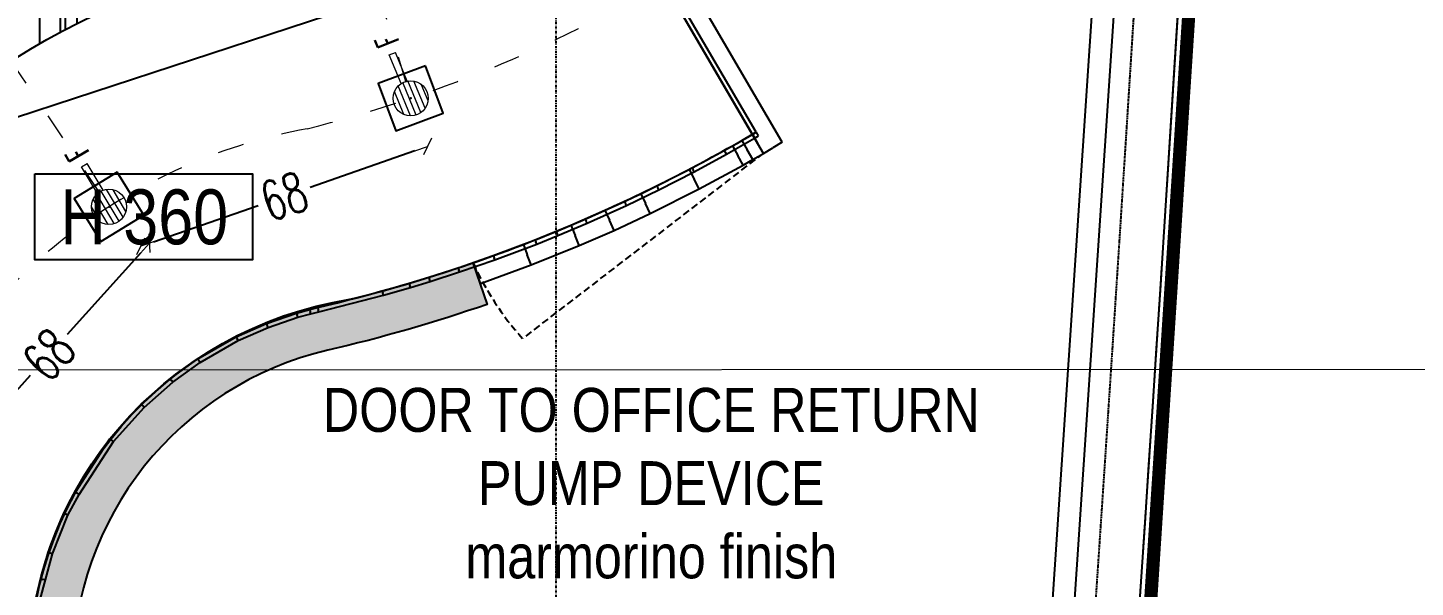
# Model space of a CAD drawing. Header units: millimetres. Extents: x 1734 to 22014, y 983 to 3953.
# Drawn here: x 4093.6 to 4409.4, y 1530.5 to 1657.8 of the extents above; entities that cross this region are included whole.
import ezdxf
from ezdxf.enums import TextEntityAlignment as Align

# ---------------------------------------------------------------- set-up
doc = ezdxf.new("R2010")
doc.units = ezdxf.units.MM
for name, pattern in [('ACAD_ISO03W100', [30, 12, -18]), ('DASHDOT', [25.4, 12.7, -6.35, 0, -6.35]), ('HIDDEN', [0.375, 0.25, -0.125]), ('HIDDEN1', [0.375, 0.25, -0.125]), ('HIDDEN2', [4.7624999999999975, 3.174999999999998, -1.587499999999999])]:
    doc.linetypes.add(name, pattern=pattern)
for name, color, linetype in [('CLNG_projection', 1, 'Continuous'), ('FLOO_areas', 6, 'Continuous'), ('LAY_frames', 3, 'Continuous'), ('LAY_furn freestanding', 1, 'Continuous'), ('LAY_new wall', 6, 'Continuous'), ('LAY_new wall hatch', 8, 'Continuous'), ('LAY_projections', 1, 'HIDDEN'), ('LAY_text', 3, 'Continuous'), ('LD_beam', 240, 'Continuous'), ('MATERIALS_marmorino', 44, 'Continuous'), ('MATERIALS_pattern_blackglass', 251, 'Continuous'), ('SURVEY_ hatch', 8, 'Continuous'), ('SURVEY_axis', 8, 'Continuous'), ('SURVEY_leaseline', 30, 'Continuous'), ('SURVEY_window', 2, 'Continuous')]:
    doc.layers.add(name, color=color, linetype=linetype)
doc.layers.add('LD_light', color=240, linetype='Continuous', lineweight=5)
doc.layers.add('LD_text', color=7, linetype='Continuous', lineweight=9)
doc.styles.add('Detail 1-50', font='Arial Narrow.ttf', dxfattribs={"height": 0.125})
doc.styles.add('SIMPLEX', font='SIMPLEX.SHX', dxfattribs={"width": 0.65})
doc.styles.get("Standard").update_dxf_attribs({"font": 'Arial.ttf'})
doc.dimstyles.new('Illuminazione 1_100', dxfattribs={"dimtxt": 9, "dimasz": 3, "dimexe": 0.05, "dimexo": 0.05, "dimgap": 1.5, "dimtad": 0, "dimdec": 0, "dimlfac": -1, "dimzin": 0, "dimdsep": 46, "dimtxsty": 'SIMPLEX', "dimblk": 'LINEET2S', "dimcen": 0, "dimdle": 0.1000000014901161, "dimse1": 1, "dimse2": 1, "dimclrd": 7, "dimclrt": 256, "dimadec": 0, "dimazin": 0, "dimtfac": 1, "dimtdec": 0, "dimtix": 1, "dimtmove": 2, "dimatfit": 3, "dimldrblk": 'OBLIQUE', "dimfxl": 1, "dimtolj": 1, "dimarcsym": 0})

# ---------------------------------------------------------------- blocks, each defined once
blk = doc.blocks.new('altezza contr')
blk.add_lwpolyline([(-0.4130415485427374, 0.3268832380827007), (0.4130415485427374, 0.3268832380827007), (0.4130415485427374, 0), (-0.4130415485427374, 0)], close=True)
blk.add_attdef('ALTEZZA', text='', height=0.2).set_placement((0, 0.1634416190413504), align=Align.MIDDLE_CENTER)
blk = doc.blocks.new('farettosingolo11.5x11.5')
at = {"layer": 'LD_beam'}
blk.add_lwpolyline([(-5.75, 5.75), (5.75, 5.75), (5.75, -5.75), (-5.75, -5.75)], close=True, dxfattribs=at)
blk.add_point((0, 0), dxfattribs=at)
blk = doc.blocks.new('A$C2ABF7FAD')
at = {"layer": 'LD_light', "ltscale": 0.5}
h = blk.add_hatch(dxfattribs=at)
h.set_pattern_fill('LINE', color=70, scale=10, angle=450.0000000140827, style=0)
h.set_pattern_definition([(90.00000001408272, (4318.243481400244, -3313.514310298712), (-1.25, -3.072372e-10), [])])
h.paths.add_polyline_path([(-9.2636473701e-06, 4.00000228616409, 1), (7.999990736352628, 4.00000228616409, 1)])
at = {"layer": 'LD_light', "color": 70}
for p, q in [((3.249990748467098, 7.929060644635682), (3.24999073809522, 14.9844295558014)), ((3.24999073809522, 14.9844295558014), (4.749990734606398, 14.98442957318912)), ((4.749990744981914, 7.929060662023402), (4.749990734606398, 14.98442957318912))]:
    blk.add_line(p, q, dxfattribs=at)
blk.add_circle((3.999990736352629, 4.00000228616409), 3.999999999999999, dxfattribs=at)
at = {"layer": 'LD_light', "color": 70, "insert": (3.999990736352629, 18.20237662298677), "char_height": 5.075721127553122, "width": 7.492213639557688, "attachment_point": 5, "rotation": 90.00000001434313, "style": 'SIMPLEX'}
blk.add_mtext('F', dxfattribs=at)
blk = doc.blocks.new('LINEET2S')
blk.add_line((-1, 0), (0, 0))
at = {"color": 5}
blk.add_line((0.5, 0.5), (-0.5, -0.5), dxfattribs=at)
blk = doc.blocks.new('*D414')
at = {"layer": 'DEFPOINTS', "color": 0, "transparency": 16777216}
for p in [(4180.740119249513, 1641.791637849818), (4115.505485678722, 1619.119305520454), (4119.327869531896, 1608.121239401522)]:
    blk.add_point(p, dxfattribs=at)
at = {"layer": 'LD_light', "color": 7, "lineweight": -2, "transparency": 16777216}
for p, q in [((4181.728770520922, 1629.808706432968), (4157.835301897959, 1621.50451843545)), ((4122.161602113661, 1609.106104699441), (4146.055070736622, 1617.410292696959))]:
    blk.add_line(p, q, dxfattribs=at)
at = {"layer": 'LD_light', "color": 7, "lineweight": -2, "transparency": 16777216, "xscale": 3, "yscale": 3, "zscale": 3}
for p, rotation in [((4184.562503102687, 1630.793571730887), 19.16492320269338), ((4119.327869531896, 1608.121239401522), 199.1649232026934)]:
    blk.add_blockref('LINEET2S', p, dxfattribs=dict(at, rotation=rotation))
at = {"layer": 'LD_light', "transparency": 16777216, "insert": (4151.945186317291, 1619.457405566204), "char_height": 9, "attachment_point": 5, "rotation": 19.164923202693366, "style": 'SIMPLEX'}
blk.add_mtext('\\A1;68', dxfattribs=at)
blk = doc.blocks.new('_Oblique')
at = {"color": 0, "linetype": 'ByBlock', "lineweight": -2}
blk.add_line((-0.5, -0.5), (0.5, 0.5), dxfattribs=at)
blk = doc.blocks.new('*D415')
at = {"layer": 'DEFPOINTS', "color": 0, "transparency": 16777216}
for p in [(4112.064550831608, 1617.089356663429), (4066.301459159549, 1566.362917179129), (4075.515206637935, 1558.050692335769)]:
    blk.add_point(p, dxfattribs=at)
at = {"layer": 'LD_light', "color": 7, "lineweight": -2, "transparency": 16777216}
for p, q in [((4119.268753931153, 1606.549637400444), (4102.573734004272, 1588.043918335856)), ((4077.524751016777, 1560.278186755395), (4094.219770943657, 1578.783905819982))]:
    blk.add_line(p, q, dxfattribs=at)
at = {"layer": 'LD_light', "color": 7, "lineweight": -2, "transparency": 16777216, "xscale": 3, "yscale": 3, "zscale": 3}
for p, rotation in [((4121.278298309994, 1608.77713182007), 47.94465580089233), ((4075.515206637935, 1558.050692335769), 227.9446558008923)]:
    blk.add_blockref('LINEET2S', p, dxfattribs=dict(at, rotation=rotation))
at = {"layer": 'LD_light', "transparency": 16777216, "insert": (4098.396752473965, 1583.413912077919), "char_height": 9, "attachment_point": 5, "rotation": 47.94465580089235, "style": 'SIMPLEX'}
blk.add_mtext('\\A1;68', dxfattribs=at)

msp = doc.modelspace()

# ---------------------------------------------------------------- hatches: boundary and pattern name
at = {"layer": 'LAY_new wall hatch'}
h = msp.add_hatch(color=144, dxfattribs=at)
h.dxf.hatch_style = 1
edge = h.paths.add_edge_path()
edge.add_line((4198.189580974195, 1594.88131300997), (4194.931341962238, 1604.335617772396))
edge.add_arc((4079.263857038106, 1939.96343683856), 354.9999999996914, -76.92182251598553, -70.98450174149309, ccw=False)
edge.add_arc((4178.827201423279, 1511.376058985903), 85.0000000000552, 103.0781774840152, 180.0000000000157)
edge.add_line((4093.827201423224, 1511.376058985879), (4103.827201423221, 1511.37605898588))
edge.add_arc((4178.827201423392, 1511.37605898581), 75.00000000017415, 103.07817748403909, 179.9999999999456, ccw=False)
edge.add_arc((4079.263857037899, 1939.963436839054), 365.0000000002182, -76.92182251596198, -70.98450174148653)
at = {"layer": 'MATERIALS_pattern_blackglass'}
h = msp.add_hatch(dxfattribs=at)
h.set_pattern_fill('AR-RROOF', color=144, scale=0.5, angle=-15.02541393546893, style=0)
h.set_pattern_definition([(90, (2030.919326100524, 1353.377865495483), (-12.7, 27.94000000000001), [190.4999999999999, -25.39999999999999, 63.49999999999999, -12.7]), (90, (2024.569326100522, 1370.268865495484), (-16.891, -12.7), [38.09999999999999, -4.190999999999998, 76.19999999999997, -9.524999999999997]), (90, (2020.124326100522, 1359.727865495483), (-8.508999999999991, 66.04), [101.6, -17.77999999999999, 50.79999999999998, -12.7])])
edge = h.paths.add_edge_path()
edge.add_arc((4178.827201423297, 1511.376058985874), 215.0000000000808, 104.4107576082944, 136.9154653112594)
edge.add_line((4021.802665290401, 1658.237541520553), (4029.106132087283, 1651.406774891037))
edge.add_line((4029.10613208728, 1651.406774891037), (4036.409598884133, 1644.576008261506))
edge.add_arc((4178.827201423363, 1511.376058985852), 195.0000000001484, 136.9154653112742, 151.2769768741837)
edge.add_arc((4178.827201423333, 1511.376058985883), 195.0000000001091, 151.2769768741878, 179.9999999999839)
edge.add_line((3983.827201423224, 1511.376058985938), (3983.827201423221, 1501.376058985838))
edge.add_line((3983.827201423224, 1501.376058985836), (4008.515736794059, 1501.376058985836))
edge.add_line((4008.515736794059, 1501.376058985838), (4013.827201423228, 1501.376058985838))
edge.add_line((4013.827201423224, 1501.376058985838), (4013.827201423221, 1511.376058985878))
edge.add_arc((4178.827201423217, 1511.376058985902), 164.9999999999959, 151.2769768741753, 180.0000000000086, ccw=False)
edge.add_arc((4178.948314914531, 1511.21636812117), 165.1829747116323, 104.8398809827078, 151.2485906258784, ccw=False)
edge.add_line((4136.641873151591, 1670.88972256687), (4125.319777371729, 1719.611395976021))
h.paths.add_polyline_path([(4097.800179953731, 1605.136637214406), (4142.390050349364, 1605.136637214796), (4142.390050349197, 1624.28312425436), (4097.800179953563, 1624.283124253971)], flags=9)
h.paths.add_polyline_path([(3947.35097595875, 1462.147632342645), (4001.989447991491, 1462.14763234343), (4001.989447990949, 1499.810206240656), (3947.350975958208, 1499.81020623987)], flags=9)
h.paths.add_polyline_path([(4121.341765114979, 1637.838639068723), (4192.528668252773, 1637.838639069747), (4192.528668252471, 1658.657192957879), (4121.341765114681, 1658.657192956854)], flags=9)
h.paths.add_polyline_path([(4085.279749484445, 1443.598453833914), (4185.907307465346, 1443.598453835362), (4185.907307463844, 1548.268758519309), (4085.279749482943, 1548.268758517865)], flags=9)
at = {"layer": 'SURVEY_ hatch'}
h = msp.add_hatch(dxfattribs=at)
h.set_pattern_fill('ANSI32', color=144, scale=0.2, angle=-105.0254139354689, style=0)
h.set_pattern_definition([(45, (2030.919326100524, 1353.377865495483), (-1.347038418160373, 1.347038418160373), []), (45, (2031.817352100523, 1353.377865495482), (-1.347038418160373, 1.347038418160373), [])])
h.paths.add_polyline_path([(4335.547645819162, 1362.177916339114), (4335.309572890739, 1352.180750676745), (4315.315241566037, 1352.656896533694), (4315.553314494446, 1362.65406219603)])
h.paths.add_polyline_path([(4344.895299077099, 1497.481716880216), (4344.65722614868, 1487.484551217847), (4324.662894823978, 1487.960697074795), (4324.900967752386, 1497.957862737132)])
h.paths.add_polyline_path([(4356.647711957652, 1680.351904856187), (4356.409639029163, 1670.354739193836), (4336.415307704454, 1670.830885050773), (4336.653380632935, 1680.828050713091)])
h.paths.add_polyline_path([(4376.265481765702, 2031.181480657851), (4376.027408837217, 2021.184314995512), (4356.033077512497, 2021.660460852417), (4356.271150440985, 2031.657626514768)], flags=17)
h.paths.add_polyline_path([(4385.521913512937, 2230.808727273075), (4385.283840584449, 2220.811561610723), (4365.289509259743, 2221.287707467673), (4365.527582188224, 2231.28487312999)], flags=17)
h.paths.add_polyline_path([(4392.789902535544, 2413.694647454172), (4392.551829607051, 2403.697481791821), (4372.557498282349, 2404.17362764877), (4372.795571210827, 2414.170793311077)], flags=17)
h.paths.add_polyline_path([(4398.88165134082, 2597.101176166432), (4398.578893306494, 2587.105760338542), (4378.588061650709, 2587.71127640716), (4378.890819685046, 2597.706692235082)], flags=17)
h.paths.add_polyline_path([(4399.391399607557, 2834.951875444399), (4404.415658663751, 2826.305672755587), (4387.12325328614, 2816.257154643199), (4382.098994229946, 2824.90335733201)])
edge = h.paths.add_edge_path()
edge.add_line((4365.65610152778, 1831.578957347367), (4365.418028599306, 1821.581791684976))
edge.add_line((4365.418028599302, 1821.581791684977), (4345.395750230502, 1822.058603074027))
edge.add_line((4345.395750230498, 1822.058603074027), (4345.633823158987, 1832.055768736366))
edge.add_line((4345.633823158987, 1832.055768736365), (4365.628154483704, 1831.579622879461))
edge.add_line((4403.867930776938, 2780.134192393349), (4403.628537309036, 2770.137058265635))
edge.add_line((4403.628537309036, 2770.137058265635), (4383.634269053553, 2770.615845201526))
edge.add_line((4383.634269053557, 2770.615845201527), (4383.873662521459, 2780.61297932924))
edge.add_line((4383.873662521455, 2780.61297932924), (4403.867956601574, 2780.135273279197))

# ---------------------------------------------------------------- linework, layer by layer
at = {"color": 3}
msp.add_line((4197.120762329927, 1672.197354067437), (4084.71807604871, 1635.345125842097), dxfattribs=at)
at = {"layer": 'CLNG_projection', "color": 144}
msp.add_arc((4178.827201423399, 1511.376058986012), 240.0000000001074, 103.0781774840254, 151.2769768741824, dxfattribs=at)
at = {"layer": 'FLOO_areas', "color": 144}
msp.add_lwpolyline([(4180.265900463924, 1767.340763867473), (4258.542484119847, 1633.558192315122)], dxfattribs=at)
msp.add_lwpolyline([(3693.831181513673, 1511.376058985768), (3693.831181729627, 1386.376058985764), (3938.827201423235, 1386.37605898581), (3938.827201423304, 1511.376058986008), (3973.827201423268, 1511.37605898582, -0.1259881576697136), (3999.05181079797, 1609.89412294129), (4007.821342047846, 1605.088363723806, 0.1259881576685836), (3983.827201423221, 1511.376058985956), (3983.827201423217, 1501.376058985849), (3948.827201423301, 1501.376058985836), (3948.827201423312, 1396.376058985818), (4093.827201423235, 1396.376058985828), (4093.827201423217, 1511.376058985641, -0.3663290653108285), (4166.927115914503, 1596.040662178778, 0.04298372295134457), (4221.086652192884, 1614.579474358176, 0.02804283503797148), (4258.542375317491, 1633.558130162181)], format="xyb", dxfattribs=at)
at = {"layer": 'LAY_frames', "color": 144, "linetype": 'HIDDEN2', "ltscale": 0.5}
msp.add_lwpolyline([(4261.047831865635, 1629.27630048285), (4206.185867729182, 1587.095468326405)], dxfattribs=at)
msp.add_arc((4258.542484117759, 1633.558192313908), 70, 204.673959206579, 221.5867452361621, dxfattribs=at)
at = {"layer": 'LAY_furn freestanding', "color": 144}
msp.add_lwpolyline([(4013.827201423224, 1511.376058985877, -0.1259881576697435), (4034.12993579821, 1590.671086072375, -0.2053101248772871), (4136.641873151591, 1670.88972256687), (4125.319777371729, 1719.611395976021)], format="xyb", dxfattribs=at)
at = {"layer": 'LAY_new wall', "color": 6}
for p, q in [((4261.033259425218, 1629.251643117315), (4218.141666748656, 1702.607261503204)), ((4265.34956983182, 1631.7754229163172), (4222.457977155258, 1705.131041302206)), ((4336.415307704454, 1670.830885050773), (4324.900967752386, 1497.957862737132)), ((4341.404253650513, 1670.4985924879625), (4329.8899136984455, 1497.6255701743214)), ((4256.111476040642, 1632.181005675777), (4258.529843610668, 1633.579796217594)), ((4258.529843610668, 1633.579796217594), (4259.7815515179445, 1631.415719667455)), ((4244.144001868895, 1625.575876905997), (4253.980176395002, 1630.933975864115)), ((4253.980176395002, 1630.933975864115), (4256.111476040642, 1632.181005675777)), ((4253.980176395002, 1630.933975864115), (4255.209682519708, 1628.7568726914492)), ((4256.111476040642, 1632.181005675777), (4257.368600641572, 1630.020062156342)), ((4258.625725242502, 1627.859118636907), (4257.368600641572, 1630.020062156342)), ((4261.03325942522, 1629.251643117316), (4259.7815515179445, 1631.415719667455)), ((4261.033259425218, 1629.251643117315), (4263.191414628519, 1630.5135330168162)), ((4265.34956983182, 1631.7754229163172), (4263.191414628519, 1630.5135330168162)), ((4256.439188644413, 1626.5797695187832), (4255.209682519708, 1628.7568726914492)), ((4256.439188644413, 1626.5797695187832), (4258.625725242502, 1627.859118636907)), ((4258.625725242502, 1627.859118636907), (4261.03325942522, 1629.251643117316)), ((4233.128431353653, 1620.066476779767), (4244.144001868895, 1625.575876905997)), ((4244.144001868895, 1625.575876905997), (4245.301460455956, 1623.3595269880273)), ((4246.458919043017, 1621.1431770700576), (4256.439188644413, 1626.5797695187832)), ((4235.299580524313, 1615.561871865891), (4246.458919043017, 1621.1431770700576)), ((4246.458919043017, 1621.1431770700576), (4245.301460455956, 1623.3595269880273)), ((4224.980374963045, 1616.285154738933), (4233.128431353653, 1620.066476779767)), ((4233.128431353653, 1620.066476779767), (4234.214005938982, 1617.8141743228289)), ((4235.299580524313, 1615.561871865891), (4234.214005938982, 1617.8141743228289)), ((4217.19292942273, 1612.87379397742), (4224.980374963045, 1616.285154738933)), ((4224.980374963045, 1616.285154738933), (4226.008249808305, 1614.0060751846827)), ((4227.036124653565, 1611.7269956304324), (4235.299580524313, 1615.561871865891)), ((4206.395213089017, 1608.508133202566), (4217.19292942273, 1612.87379397742)), ((4217.19292942273, 1612.87379397742), (4218.163233643594, 1610.5694950918673)), ((4219.133537864457, 1608.2651962063144), (4227.036124653565, 1611.7269956304324)), ((4227.036124653565, 1611.7269956304324), (4226.008249808305, 1614.0060751846827)), ((4194.933623889414, 1604.336404202122), (4206.395213089017, 1608.508133202566)), ((4206.395213089017, 1608.508133202566), (4207.291564037887, 1606.1739340224751)), ((4208.187914986756, 1603.8397348423844), (4219.133537864457, 1608.2651962063144)), ((4219.133537864457, 1608.2651962063144), (4218.163233643594, 1610.5694950918673)), ((4208.187914986756, 1603.8397348423844), (4207.291564037887, 1606.1739340224751)), ((4194.933623889414, 1604.336404202122), (4195.788683603834, 1601.9871760555225)), ((4196.6437433182555, 1599.6379479089233), (4195.788683603834, 1601.9871760555225)), ((4196.6437433182555, 1599.6379479089233), (4208.187914986756, 1603.8397348423844))]:
    msp.add_line(p, q, dxfattribs=at)
at = {"layer": 'LAY_new wall', "color": 144}
msp.add_lwpolyline([(4194.923390611195, 1604.358689896867), (4198.189580974195, 1594.881313009973, -0.02591224627523112), (4161.856176812209, 1584.430725665442, 0.3488329660281076), (4103.827201423217, 1511.376058985879), (4093.827201423221, 1511.376058985877, -0.3488329660285668), (4159.593373530661, 1594.171347889359, 0.02591224627530839), (4194.931341962238, 1604.335617772402)], format="xyb", dxfattribs=at)
at = {"layer": 'LAY_projections', "color": 144, "linetype": 'HIDDEN1', "ltscale": 0.3}
msp.add_arc((4178.827201423377, 1511.376058985856), 240.0000000001074, 103.0781774840254, 151.2769768741824, dxfattribs=at)
at = {"layer": 'LD_beam'}
for points in [[(3843.983009606658, 1554.488379852322, -0.3272403457999296), (4101.164229454505, 1845.468897969899, 0.03778611931604896), (4115.1361556591, 1849.841327098382, 0.320960095234628), (4176.142233411385, 1944.846971686029, 0.2216126967548993), (4137.827638560819, 2017.288957989496, 0.2206747524975224), (4058.011177798973, 2034.612966699872, 0.2206747524975224)], [(3830.0413227641, 1555.764846845257, -0.3271614647022172), (4098.089308886581, 1859.127375203241, 0.03751941611226792), (4109.958542307548, 1862.848721917555, 0.3209600952346295), (4162.159956969088, 1944.142737711265, 0.2216126967548968), (4129.375990672448, 2006.127880623445, 0.2206747524975242), (4061.075336989103, 2020.952405640473, 0.2206747524975242)]]:
    msp.add_lwpolyline(points, format="xyb", dxfattribs=at)
at = {"layer": 'LD_text', "color": 9, "linetype": 'ACAD_ISO03W100', "ltscale": 0.5}
for p, q in [((4160.350087987277, 1708.564388086881), (4180.741903406999, 1641.785795136745)), ((4072.977736127842, 1675.089268194013), (4112.069790952222, 1617.081580984225))]:
    msp.add_line(p, q, dxfattribs=at)
at = {"layer": 'LD_text'}
msp.add_line((4650.468073980526, 1580.144816126052), (3977.195431013201, 1579.868513426336), dxfattribs=at)
at = {"layer": 'LD_text', "color": 9, "linetype": 'ACAD_ISO03W100', "ltscale": 0.5}
msp.add_lwpolyline([(4037.116636195329, 1645.331960536495, -0.1472455017927336), (4134.863328699972, 1701.502097385342, 0.07856516976854087), (4203.149159304452, 1728.447474411138)], format="xyb", dxfattribs=at)
for centre, radius, start, end in [((4082.017143485728, 1933.812730757971), 308.2572702255858, 284.1128311415661, 300.4551657139375), ((4180.288010745493, 1510.036132108773), 126.9442136143721, 100.4880984710224, 151.0791615997896)]:
    msp.add_arc(centre, radius, start, end, dxfattribs=at)
at = {"layer": 'MATERIALS_marmorino', "color": 1}
for p, q in [((4258.542484119047, 1633.558192314656), (4218.141666748576, 1702.607261503163)), ((4259.405597483903, 1634.0632025317868), (4219.004780113432, 1703.1122717202938)), ((4252.140164979373, 1629.900891289481), (4258.542484119382, 1633.558192314855)), ((4258.542484119382, 1633.558192314855), (4259.405597483907, 1634.063202531788)), ((4258.542484119047, 1633.558192314656), (4258.974040801475, 1633.8106974232214)), ((4258.542484119382, 1633.558192314855), (4258.7927483248895, 1633.1253244733305)), ((4259.043012530397, 1632.692456631806), (4258.7927483248895, 1633.1253244733305)), ((4259.405597483903, 1634.0632025317868), (4258.974040801475, 1633.8106974232214)), ((4259.043012530397, 1632.692456631806), (4259.910607701033, 1633.200089166929)), ((4259.405597483907, 1634.063202531788), (4259.65810259247, 1633.6316458493584)), ((4259.910607701033, 1633.200089166929), (4259.65810259247, 1633.6316458493584)), ((4252.626591463313, 1629.0270999329757), (4259.043012530397, 1632.692456631806)), ((4244.831725437078, 1625.93751282336), (4252.140164979373, 1629.900891289481)), ((4245.297710777337, 1625.0526362019061), (4252.626591463313, 1629.0270999329757)), ((4252.140164979373, 1629.900891289481), (4252.383378221343, 1629.4639956112283)), ((4252.626591463313, 1629.0270999329757), (4252.383378221343, 1629.4639956112283)), ((4236.803172111468, 1621.833959729012), (4244.831725437078, 1625.93751282336)), ((4237.247520678024, 1620.938024122697), (4245.297710777337, 1625.0526362019061)), ((4244.831725437078, 1625.93751282336), (4245.064718107207, 1625.495074512633)), ((4245.297710777337, 1625.0526362019061), (4245.064718107207, 1625.495074512633)), ((4229.453690595834, 1618.298993830507), (4236.803172111468, 1621.833959729012)), ((4229.875737258964, 1617.3923314174217), (4237.247520678024, 1620.938024122697)), ((4236.803172111468, 1621.833959729012), (4237.025346394746, 1621.3859919258543)), ((4237.247520678024, 1620.938024122697), (4237.025346394746, 1621.3859919258543)), ((4220.507059330252, 1614.271315647344), (4229.453690595834, 1618.298993830507)), ((4220.906647036243, 1613.3545424507695), (4229.875737258964, 1617.3923314174217)), ((4229.453690595834, 1618.298993830507), (4229.664713927399, 1617.8456626239645)), ((4229.875737258964, 1617.3923314174217), (4229.664713927399, 1617.8456626239645)), ((4213.878799515194, 1611.476272307482), (4220.507059330252, 1614.271315647344)), ((4220.507059330252, 1614.271315647344), (4220.706853183247, 1613.8129290490567)), ((4209.070097994394, 1609.546518675194), (4213.878799515194, 1611.476272307482)), ((4213.878799515194, 1611.476272307482), (4214.06906063022, 1611.0138658885305)), ((4214.259321745246, 1610.551459469579), (4214.06906063022, 1611.0138658885305)), ((4214.259321745246, 1610.551459469579), (4220.906647036243, 1613.3545424507695)), ((4220.906647036243, 1613.3545424507695), (4220.706853183247, 1613.8129290490567)), ((4199.549163091389, 1605.962770450839), (4209.070097994394, 1609.546518675194)), ((4199.889175682778, 1605.0222582571516), (4209.432496316488, 1608.614432631195)), ((4209.070097994394, 1609.546518675194), (4209.251297155441, 1609.0804756531945)), ((4209.432496316488, 1608.614432631195), (4209.251297155441, 1609.0804756531945)), ((4209.432496316488, 1608.614432631195), (4214.259321745246, 1610.551459469579)), ((4191.579882932307, 1603.199260704714), (4199.549163091389, 1605.962770450839)), ((4191.897217561052, 1602.2508844669053), (4199.889175682778, 1605.0222582571516)), ((4199.549163091389, 1605.962770450839), (4199.719169387084, 1605.4925143539954)), ((4199.889175682778, 1605.0222582571516), (4199.719169387084, 1605.4925143539954)), ((4184.881039670774, 1601.038650591654), (4191.579882932307, 1603.199260704714)), ((4185.180144103306, 1600.0843944810429), (4191.897217561052, 1602.2508844669053)), ((4191.579882932307, 1603.199260704714), (4191.738550246679, 1602.7250725858098)), ((4191.897217561052, 1602.2508844669053), (4191.738550246679, 1602.7250725858098)), ((4174.260858298272, 1597.909976468178), (4180.397587190688, 1599.673900377034)), ((4174.522541676961, 1596.9447036682277), (4180.681332666195, 1598.7149690434803)), ((4180.397587190688, 1599.673900377034), (4184.881039670774, 1601.038650591654)), ((4180.397587190688, 1599.673900377034), (4180.539459928441, 1599.1944347102572)), ((4180.681332666195, 1598.7149690434803), (4180.539459928441, 1599.1944347102572)), ((4180.681332666195, 1598.7149690434803), (4185.180144103306, 1600.0843944810429)), ((4184.881039670774, 1601.038650591654), (4185.03059188704, 1600.5615225363485)), ((4185.180144103306, 1600.0843944810429), (4185.03059188704, 1600.5615225363485)), ((4159.593373530737, 1594.17134788938), (4174.260858298272, 1597.909976468178)), ((4159.835395377209, 1593.201063516729), (4174.522541676961, 1596.9447036682277)), ((4174.260858298272, 1597.909976468178), (4174.391699987616, 1597.4273400682027)), ((4174.522541676961, 1596.9447036682277), (4174.391699987616, 1597.4273400682027)), ((4147.913555550767, 1590.555263950836), (4154.756367773396, 1592.896577675434)), ((4154.756367773396, 1592.896577675434), (4157.767363597952, 1593.725820556784)), ((4154.756367773396, 1592.896577675434), (4154.903817210283, 1592.4185705417729)), ((4155.05126664717, 1591.9405634081118), (4154.903817210283, 1592.4185705417729)), ((4155.05126664717, 1591.9405634081118), (4158.018695710481, 1592.7578077917117)), ((4157.767363597952, 1593.725820556784), (4159.593373530737, 1594.17134788938)), ((4157.767363597952, 1593.725820556784), (4157.893029654217, 1593.2418141742478)), ((4158.018695710481, 1592.7578077917117), (4157.893029654217, 1593.2418141742478)), ((4158.018695710481, 1592.7578077917117), (4159.835395377209, 1593.201063516729)), ((4159.593373530737, 1594.17134788938), (4159.714384453973, 1593.6862057030544)), ((4159.835395377209, 1593.201063516729), (4159.714384453973, 1593.6862057030544)), ((4141.042462705067, 1587.51615039645), (4147.913555550767, 1590.555263950836)), ((4141.4944730140205, 1586.6226264098016), (4148.278358993821, 1589.623167996941)), ((4147.913555550767, 1590.555263950836), (4148.095957272294, 1590.0892159738885)), ((4148.278358993821, 1589.623167996941), (4148.095957272294, 1590.0892159738885)), ((4148.278358993821, 1589.623167996941), (4155.05126664717, 1591.9405634081118)), ((4132.257589903296, 1582.483521905684), (4141.042462705067, 1587.51615039645)), ((4132.8002647179665, 1581.6419372908247), (4141.4944730140205, 1586.6226264098016)), ((4141.042462705067, 1587.51615039645), (4141.268467859543, 1587.0693884031257)), ((4141.4944730140205, 1586.6226264098016), (4141.268467859543, 1587.0693884031257)), ((4126.002182718985, 1577.968231190302), (4132.257589903296, 1582.483521905684)), ((4126.626874246869, 1577.1858480459098), (4132.8002647179665, 1581.6419372908247)), ((4132.257589903296, 1582.483521905684), (4132.528927310632, 1582.0627295982545)), ((4132.8002647179665, 1581.6419372908247), (4132.528927310632, 1582.0627295982545)), ((4119.405367718802, 1572.154720366418), (4126.002182718985, 1577.968231190302)), ((4120.109509487554, 1571.4423535610063), (4126.626874246869, 1577.1858480459098)), ((4126.002182718985, 1577.968231190302), (4126.314528482927, 1577.577039618106)), ((4126.626874246869, 1577.1858480459098), (4126.314528482927, 1577.577039618106)), ((4112.269424376245, 1564.244407877914), (4119.405367718802, 1572.154720366418)), ((4113.065629811284, 1563.6340951856323), (4120.109509487554, 1571.4423535610063)), ((4119.405367718802, 1572.154720366418), (4119.757438603177, 1571.7985369637122)), ((4120.109509487554, 1571.4423535610063), (4119.757438603177, 1571.7985369637122)), ((4104.441966839953, 1552.13964332622), (4112.269424376245, 1564.244407877914)), ((4105.301443301329, 1551.6271760547777), (4113.065629811284, 1563.6340951856323)), ((4112.269424376245, 1564.244407877914), (4112.667527093765, 1563.9392515317732)), ((4113.065629811284, 1563.6340951856323), (4112.667527093765, 1563.9392515317732)), ((4101.802424962185, 1547.323017287382), (4104.441966839953, 1552.13964332622)), ((4102.7085177187955, 1546.895615255236), (4105.301443301329, 1551.6271760547777)), ((4104.441966839953, 1552.13964332622), (4104.871705070641, 1551.8834096904989)), ((4105.301443301329, 1551.6271760547777), (4104.871705070641, 1551.8834096904989)), ((4098.242507666251, 1538.415051794353), (4101.802424962185, 1547.323017287382)), ((4099.19224766806, 1538.0968680731326), (4102.7085177187955, 1546.895615255236)), ((4101.802424962185, 1547.323017287382), (4102.25547134049, 1547.1093162713091)), ((4102.7085177187955, 1546.895615255236), (4102.25547134049, 1547.1093162713091)), ((4096.608855373583, 1532.427281262117), (4098.242507666251, 1538.415051794353)), ((4098.242507666251, 1538.415051794353), (4098.717377667155, 1538.2559599337428)), ((4097.57565904746, 1532.171640441391), (4099.19224766806, 1538.0968680731326)), ((4099.19224766806, 1538.0968680731326), (4098.717377667155, 1538.2559599337428)), ((4095.44572313079, 1527.88451372184), (4096.608855373583, 1532.427281262117)), ((4096.427233665509, 1527.6863125004943), (4097.57565904746, 1532.171640441391)), ((4096.608855373583, 1532.427281262117), (4097.092257210521, 1532.299460851754)), ((4097.57565904746, 1532.171640441391), (4097.092257210521, 1532.299460851754))]:
    msp.add_line(p, q, dxfattribs=at)
at = {"layer": 'SURVEY_axis', "color": 144, "linetype": 'DASHDOT', "ltscale": 0.04}
msp.add_line((4213.622064751688, 1032.667156971501), (4214.844616444709, 3788.912763240565), dxfattribs=at)
at = {"layer": 'SURVEY_leaseline', "color": 144, "linetype": 'DASHDOT', "ltscale": 0.02, "const_width": 3}
msp.add_lwpolyline([(4387.988797235372, 2229.98353761235), (4379.268526221531, 2041.250672320576), (4379.246388575659, 2032.079902830495), (4368.802583267257, 1843.43549427525), (4368.101002902717, 1831.030401873711), (4359.815046397507, 1691.069151613654), (4359.224787372543, 1681.517887333763), (4347.992885834803, 1508.640421582777), (4347.725546908277, 1497.414317237968), (4337.689448780347, 1362.532933495659)], dxfattribs=at)
at = {"layer": 'SURVEY_window', "color": 144}
msp.add_lwpolyline([(2330.052457056172, 3616.56283426337, -0.06793179091565742), (4407.604071670692, 2833.942840076243, -0.01470641588341894), (4320.09843912322, 1134.203648562926), (4317.592297058498, 1134.300558881415, 0.01469753776655548), (4405.071013918325, 2832.471571886984, 0.06814370098383657), (2329.518819259338, 3614.120348648604, 1.157019953537566)], format="xyb", dxfattribs=at)
at = {"layer": 'SURVEY_window', "color": 144, "linetype": 'HIDDEN1', "ltscale": 0.3}
for radius, end in [(28929.78463253419, 358.7351970586335), (28919.78463253419, 358.7230917829311)]:
    msp.add_arc((-24517.6650969714, 3471.043998982454), radius, 355.3670049100343, end, dxfattribs=at)

# ---------------------------------------------------------------- block references
at = {"layer": 'LAY_text', "color": 144}
ref = msp.add_blockref('altezza contr', (4119.951527151017, 1604.984386319471), dxfattribs=dict(at, xscale=60.00000000000433, yscale=60.00000000000433, zscale=60.00000000000433))
ref.add_attrib('ALTEZZA', 'H 360', dxfattribs={"layer": '0', "height": 12.5, "style": 'Detail 1-50'}).set_placement((4120.09511515146, 1614.790883462892), align=Align.MIDDLE_CENTER)
at = {"layer": 'LD_beam', "xscale": -1}
for p, rotation in [((4180.743606129152, 1641.782635646342), 20.59553441346339), ((4112.070137738803, 1617.081826290323), 31.67072745051115)]:
    msp.add_blockref('farettosingolo11.5x11.5', p, dxfattribs=dict(at, rotation=rotation))
at = {"layer": 'LD_light'}
for p, rotation in [((4178.559484117199, 1636.56444101437), 22.28773353002882), ((4110.66522603458, 1611.59788566458), 30.67241093257409)]:
    msp.add_blockref('A$C2ABF7FAD', p, dxfattribs=dict(at, rotation=rotation))

# ---------------------------------------------------------------- texts
at = {"layer": 'LAY_text', "color": 144, "insert": (4235.522184457368, 1575.86645950992), "char_height": 10, "width": 191.3940765172572, "attachment_point": 2, "style": 'Detail 1-50'}
msp.add_mtext('DOOR TO OFFICE RETURN  \\PPUMP DEVICE\\Pmarmorino finish\\P(stainless steel "C" metal profiles\\Pbetween vertical panel)', dxfattribs=at)

# ---------------------------------------------------------------- dimensions: what is measured, and where the dimension line sits
at = {"layer": 'LD_light'}
dim = msp.add_aligned_dim(p1=(4180.740119249513, 1641.791637849818), p2=(4115.505485678722, 1619.119305520454), distance=11.643370503312388, text='68', dimstyle='Illuminazione 1_100', dxfattribs=at)
dim.commit()
dim.dimension.update_dxf_attribs({"geometry": '*D414', "text_midpoint": (4151.945186317291, 1619.457405566204)})
dim = msp.add_aligned_dim(p1=(4112.064550831608, 1617.089356663429), p2=(4066.301459159549, 1566.362917179129), distance=12.409118600530775, dimstyle='Illuminazione 1_100', dxfattribs=at)
dim.commit()
dim.dimension.update_dxf_attribs({"geometry": '*D415', "text_midpoint": (4098.396752473965, 1583.413912077919)})

doc.saveas('drawing.dxf')
